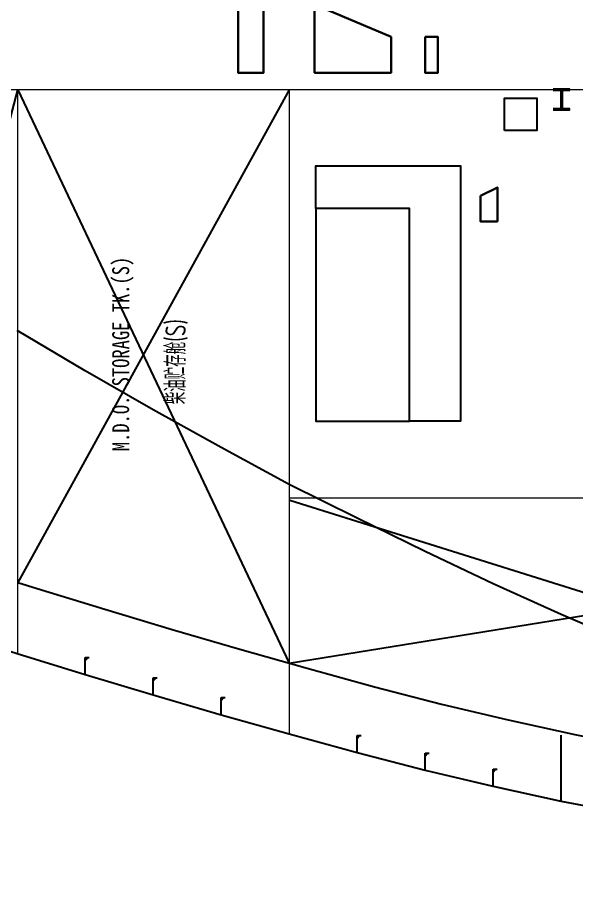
# Model space of a CAD drawing. Header units: millimetres. Extents: x -1838618 to -1600818, y -1770412 to -1553248.
# Drawn here: x -1815441 to -1808862, y -1699728 to -1689496 of the extents above; entities that cross this region are included whole.
import ezdxf
from ezdxf.enums import TextEntityAlignment as Align

# ---------------------------------------------------------------- set-up
doc = ezdxf.new("R2010")
doc.units = ezdxf.units.MM
doc.header["$LTSCALE"] = 100
doc.linetypes.add('ACAD_ISO04W100', pattern=[30, 24, -3, 0, -3])
doc.linetypes.add('DASHED', pattern=[0.75, 0.5, -0.25])
for name, color, linetype in [('11', 7, 'Continuous'), ('401texte', 4, 'Continuous'), ('402textc', 6, 'Continuous'), ('412equipment', 6, 'Continuous'), ('416grating', 9, 'Continuous')]:
    doc.layers.add(name, color=color, linetype=linetype)
doc.layers.add('Vent', color=181, linetype='Continuous', lineweight=30)
doc.styles.add('GCZ', font='gbenor.shx', dxfattribs={"width": 0.85, "bigfont": 'gbcbig.shx'})
doc.styles.add('ROMANT', font='', dxfattribs={"width": 0.8})
doc.styles.get('ROMANT').set_extended_font_data('SimSun')

# ---------------------------------------------------------------- blocks, each defined once
blk = doc.blocks.new('fu-1')
at = {"color": 9, "lineweight": -3}
blk.add_lwpolyline([(-33126, 57104), (-30626, 57104), (-30626, 58204), (-33126, 58204)], close=True, dxfattribs=at)
for points in [[(-30626, 57104), (-30626, 58204), (-30126, 58204), (-30126, 56504), (-30626, 56504)], [(-30626, 56504), (-33126, 56504), (-33126, 57104), (-30626, 57104)]]:
    blk.add_lwpolyline(points, dxfattribs=at)
blk = doc.blocks.new('15X200')
at = {"const_width": 40}
for points in [[(-100, 230), (100, 230)], [(0, 230), (0, 0)], [(-100, 0), (100, 0)]]:
    blk.add_lwpolyline(points, dxfattribs=at)
blk = doc.blocks.new('A$C7F596DC5')
at = {"layer": 'Vent', "color": 2}
mesh = blk.add_polyface(dxfattribs=at)
corners = [(10601, -3800, 10275), (10601, -3800, 9525), (10601, -4600, 9525), (10601, -4600, 10275), (10901, -3800, 9945), (10901, -3800, 9525), (10901, -4600, 9525), (10901, -4600, 9945)]
mesh.append_faces([[corners[k] for k in face] for face in [(0, 4, 7, 3), (0, 4, 5, 1), (1, 5, 6, 2), (3, 7, 6, 2)]], dxfattribs={"color": 2})
mesh = blk.add_polyface(dxfattribs=at)
corners = [(11501, -3800, 9945), (11501, -3800, 9525), (11501, -4600, 9525), (11501, -4600, 9945), (12401, -4180, 9945), (12401, -4180, 9525), (12401, -4600, 9525), (12401, -4600, 9945)]
mesh.append_faces([[corners[k] for k in face] for face in [(0, 4, 7, 3), (0, 4, 5, 1), (1, 5, 6, 2), (3, 7, 6, 2)]], dxfattribs={"color": 2})
mesh = blk.add_polyface(dxfattribs=at)
corners = [(12801, -4180, 9945), (12801, -4180, 9525), (12801, -4600, 9525), (12801, -4600, 9945), (12951, -4180, 9875), (12951, -4180, 9525), (12951, -4600, 9525), (12951, -4600, 9875)]
mesh.append_faces([[corners[k] for k in face] for face in [(0, 4, 7, 3), (0, 4, 5, 1), (1, 5, 6, 2), (3, 7, 6, 2)]], dxfattribs={"color": 2})
mesh = blk.add_polyface(dxfattribs=at)
corners = [(13651, -6350, 10420), (13651, -6350, 10170), (13651, -5950, 10170), (13651, -5950, 10420), (13451, -6350, 10370), (13451, -6350, 10170), (13451, -6050, 10170), (13451, -6050, 10370)]
mesh.append_faces([[corners[k] for k in face] for face in [(0, 4, 7, 3), (0, 4, 5, 1), (1, 5, 6, 2), (3, 7, 6, 2)]], dxfattribs={"color": 2})
blk = doc.blocks.new('UPPER PLATFORM')
at = {"color": 9, "linetype": 'ACAD_ISO04W100', "ltscale": 100}
for p, q in [((-17600, -10920.1), (-15991.48, -4800)), ((-15991.48, -4800), (-12800, -11543.92)), ((-12800, -4800), (-15991.48, -10593.96)), ((-12800, -11543.92), (-800, -9600)), ((-12791.48, -9626.12), (-800, -13381.88))]:
    blk.add_line(p, q, dxfattribs=at)
at = {"ltscale": 30}
for p, q in [((-9493.37, -4800), (-9693.37, -4800)), ((-9600, -4800), (-9600, -5030)), ((-9693.37, -5030), (-9493.37, -5030))]:
    blk.add_line(p, q, dxfattribs=at)
at = {"color": 6}
for p, q in [((-15200, -11676.1), (-15200, -11476.1)), ((-15200, -11476.1), (-15150, -11476.1)), ((-15200, -11511.1), (-15165, -11476.1)), ((-14400, -11915.35), (-14400, -11715.35)), ((-14400, -11715.35), (-14350, -11715.35)), ((-14400, -11750.35), (-14365, -11715.35)), ((-13600, -12149.35), (-13600, -11949.35)), ((-13600, -11949.35), (-13550, -11949.35)), ((-13600, -11984.35), (-13565, -11949.35)), ((-12000, -12593.35), (-12000, -12393.35)), ((-12000, -12393.35), (-11950, -12393.35)), ((-12000, -12428.35), (-11965, -12393.35)), ((-11200, -12801.15), (-11200, -12601.15)), ((-11200, -12601.15), (-11150, -12601.15)), ((-11200, -12636.15), (-11165, -12601.15)), ((-10400, -12990.55), (-10400, -12790.55)), ((-10400, -12790.55), (-10350, -12790.55)), ((-10400, -12825.55), (-10365, -12790.55))]:
    blk.add_line(p, q, dxfattribs=at)
at = {"color": 6, "linetype": 'DASHED', "ltscale": 20}
blk.add_line((-9596.71, -13166.59), (-9596.71, -12392.06), dxfattribs=at)
at = {"color": 5, "linetype": 'DASHED', "ltscale": 20}
blk.add_line((-9596.71, -13166.59), (-9596.71, -12392.06), dxfattribs=at)
at = {"color": 1, "linetype": 'ACAD_ISO04W100', "ltscale": 100, "flags": 128}
for points in [[(-20660, -9807.6), (-20000, -10069.5), (-19200, -10370.8), (-18400, -10653.1), (-17600, -10920.1), (-16800, -11178.1), (-16000, -11430), (-15200, -11676.1), (-14400, -11915.3), (-13600, -12149.3), (-12800, -12375.2), (-12000, -12593.3), (-11200, -12801.1), (-10400, -12990.5), (-9600, -13165.9), (-8800, -13321.3), (-8000, -13464.1), (-7200, -13592.7), (-6400, -13713.8), (-5600, -13820), (-4800, -13907.7), (-4000, -13988.3), (-3200, -14051.5), (-2400, -14102.1), (-1600, -14146.4), (-800, -14182.7)], [(-15991.48, -10593.96), (-15762.25, -10666.14), (-14967.8, -10910.53), (-14173.12, -11148.14), (-13379, -11380.42), (-12586.09, -11604.32), (-11794.22, -11820.2), (-11007.26, -12024.62), (-10222.17, -12210.49), (-9438.04, -12382.41), (-8653.43, -12534.82), (-7866.22, -12675.34), (-7076.64, -12802.26), (-6287.48, -12921.72), (-5503.76, -13025.76), (-4716.31, -13112.08), (-3928.39, -13191.46), (-3143.25, -13253.49), (-2352.63, -13303.5), (-1559.75, -13347.4), (-800, -13381.88)]]:
    blk.add_lwpolyline(points, dxfattribs=at)
at = {"layer": '11', "color": 6, "linetype": 'Continuous', "lineweight": 20}
for p, q in [((-800, -4800), (-19200, -4800)), ((-15991.48, -11432.62), (-15991.48, -4800)), ((-12800, -4800), (-12800, -12375.2)), ((-12791.48, -9600), (-800, -9600))]:
    blk.add_line(p, q, dxfattribs=at)
blk.add_lwpolyline([(-16000, -7631.8), (-15200, -8105.2), (-14400, -8564.6), (-13600, -9006.2), (-12800, -9433.2), (-12000, -9837.2), (-11200, -10230.2), (-10400, -10608.8), (-9600, -10970.8), (-8800, -11312.4), (-8000, -11633.2), (-7200, -11925.6), (-6400, -12197.4), (-5600, -12445.8), (-4800, -12674.8), (-4000, -12885.4), (-3200, -13070.8), (-2400, -13238), (-1600, -13391.4), (-800, -13530.2)], dxfattribs=at)
at = {"layer": '412equipment', "color": 9}
blk.add_lwpolyline([(-10264.08, -5278.49), (-10264.08, -4898.49), (-9884.08, -4898.49), (-9884.08, -5278.49)], close=True, dxfattribs=at)
blk.add_blockref('15X200', (-9593.37, -5030))
at = {"layer": '412equipment', "color": 2, "rotation": 90}
blk.add_blockref('fu-1', (45721.38, 24429.74), dxfattribs=at)
at = {"layer": '416grating', "lineweight": -3}
blk.add_blockref('A$C7F596DC5', (-24000, 0), dxfattribs=at)
at = {"layer": '401texte', "style": 'ROMANT', "width": 0.8}
blk.add_text('M.D.O. STORAGE TK.(S)', height=200, rotation=90, dxfattribs=at).set_placement((-14680.13, -7908.02), align=Align.CENTER)
at = {"layer": '402textc', "color": 2, "style": 'GCZ', "width": 0.85}
blk.add_text('柴油贮存舱(S)', height=240, rotation=90, dxfattribs=at).set_placement((-14014.44, -7998.42), align=Align.CENTER)

msp = doc.modelspace()

# ---------------------------------------------------------------- linework, layer by layer
at = {"color": 1, "linetype": 'ACAD_ISO04W100', "ltscale": 100, "flags": 128}
msp.add_lwpolyline([(-1829245.5, -1685545.8), (-1829245.5, -1691045.8), (-1828025.4, -1691720.4), (-1827365.4, -1692069.6), (-1826705.4, -1692403.1), (-1826045.4, -1692727.3), (-1825385.4, -1693042.3), (-1824725.4, -1693357.3), (-1824065.4, -1693649.7), (-1823405.4, -1693945.4), (-1822745.4, -1694236.4), (-1822085.4, -1694522.3), (-1821425.4, -1694805.5), (-1820765.4, -1695083.4), (-1820105.4, -1695353.4), (-1819445.4, -1695615.3), (-1818645.4, -1695916.6), (-1817845.4, -1696198.9), (-1817045.4, -1696465.9), (-1816245.4, -1696723.9), (-1815445.4, -1696975.8), (-1814645.4, -1697221.9), (-1813845.4, -1697461.1), (-1813045.4, -1697695.1), (-1812245.4, -1697921), (-1811445.4, -1698139.1), (-1810645.4, -1698346.9), (-1809845.4, -1698536.3), (-1809045.4, -1698711.7), (-1808245.4, -1698867.1), (-1807445.4, -1699009.9), (-1806645.4, -1699138.5), (-1805845.4, -1699259.6), (-1805045.4, -1699365.8), (-1804245.4, -1699453.5), (-1803445.4, -1699534.1), (-1802645.4, -1699597.3), (-1801845.4, -1699647.9), (-1801045.4, -1699692.2), (-1800245.4, -1699728.5)], dxfattribs=at)
at = {"color": 6}
msp.add_lwpolyline([(-1800245.3, -1699076), (-1801045.3, -1698937.2), (-1801845.3, -1698783.8), (-1802645.3, -1698616.6), (-1803445.3, -1698431.2), (-1804245.3, -1698220.6), (-1805045.3, -1697991.6), (-1805845.3, -1697743.2), (-1806645.3, -1697471.4), (-1807445.3, -1697179), (-1808245.3, -1696858.2), (-1809045.3, -1696516.6), (-1809845.3, -1696154.6), (-1810645.3, -1695776), (-1811445.3, -1695383), (-1812245.3, -1694989), (-1813045.3, -1694552), (-1813845.3, -1694110.4), (-1814645.3, -1693651), (-1815445.3, -1693177.6)], dxfattribs=at)

# ---------------------------------------------------------------- block references
at = {"color": 9, "linetype": 'ACAD_ISO04W100'}
msp.add_blockref('UPPER PLATFORM', (-1799445.3, -1685545.7), dxfattribs=at)

doc.saveas('drawing.dxf')
